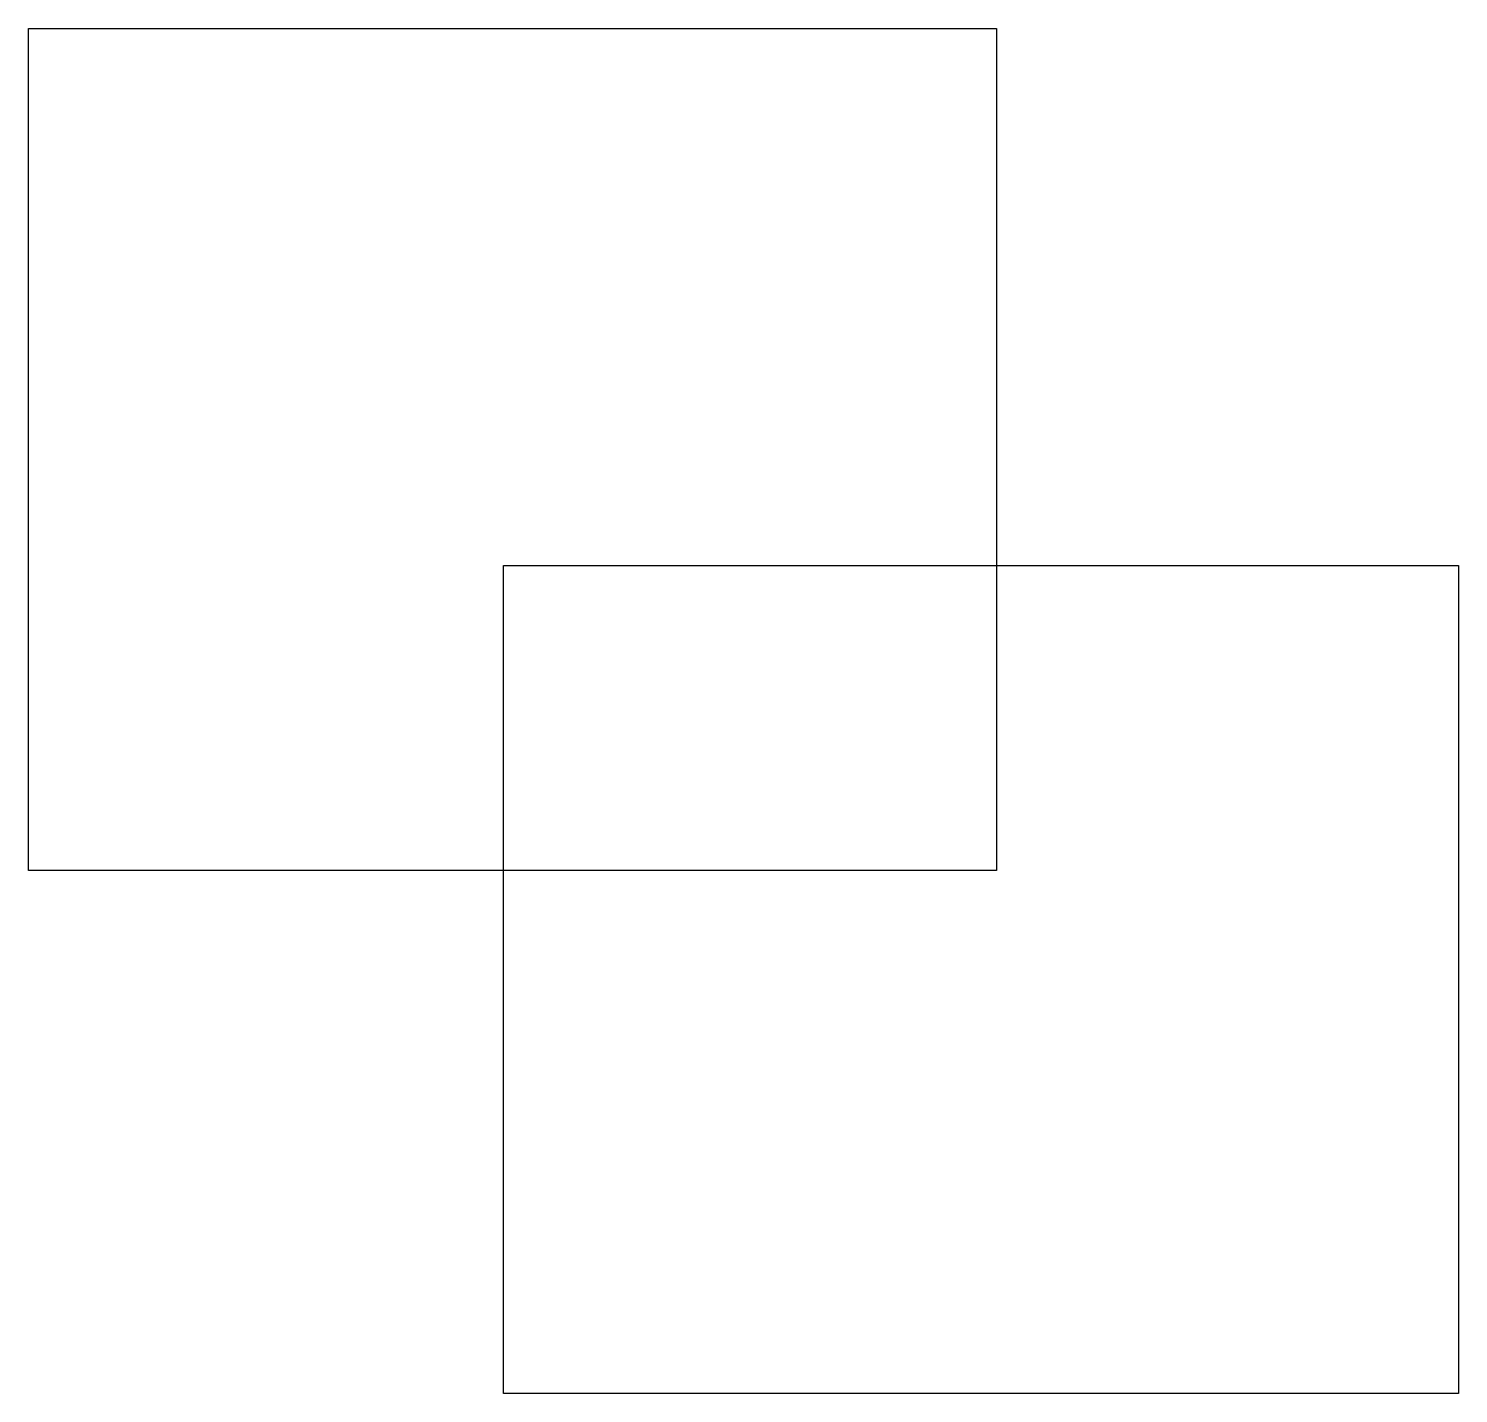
# Model space of a CAD drawing. Header units: centimetres. Extents: x -14.397 to -13.814, y 11.959 to 12.516.
import ezdxf

# ---------------------------------------------------------------- set-up
doc = ezdxf.new("R2010")
doc.units = ezdxf.units.CM
doc.header["$MEASUREMENT"] = 0
doc.header["$XCLIPFRAME"] = 0
doc.layers.add('Layer 1', color=7, linetype='Continuous')
picture_1 = doc.add_image_def('image1.jpg', size_in_pixel=(2045, 1779))
picture_2 = doc.add_image_def('image2.jpg', size_in_pixel=(2018, 1749))

msp = doc.modelspace()

# ---------------------------------------------------------------- pictures from other files: only their frames are drawn
at = {"layer": 'Layer 1', "color": 0}
image = msp.add_image(picture_1, insert=(-14.20637, -12.35748), size_in_units=(28.40278, 24.70833), dxfattribs=at)
image.set_boundary_path([(-14.2064, -12.3575), (14.2063, 12.3575)])
image.dxf.flags = 3
image = msp.add_image(picture_2, insert=(-14.01531, -12.15689), size_in_units=(28.02778, 24.29167), dxfattribs=at)
image.set_boundary_path([(-14.0153, -12.1569), (14.0152, 12.1478)])
image.dxf.flags = 3

doc.saveas('drawing.dxf')
